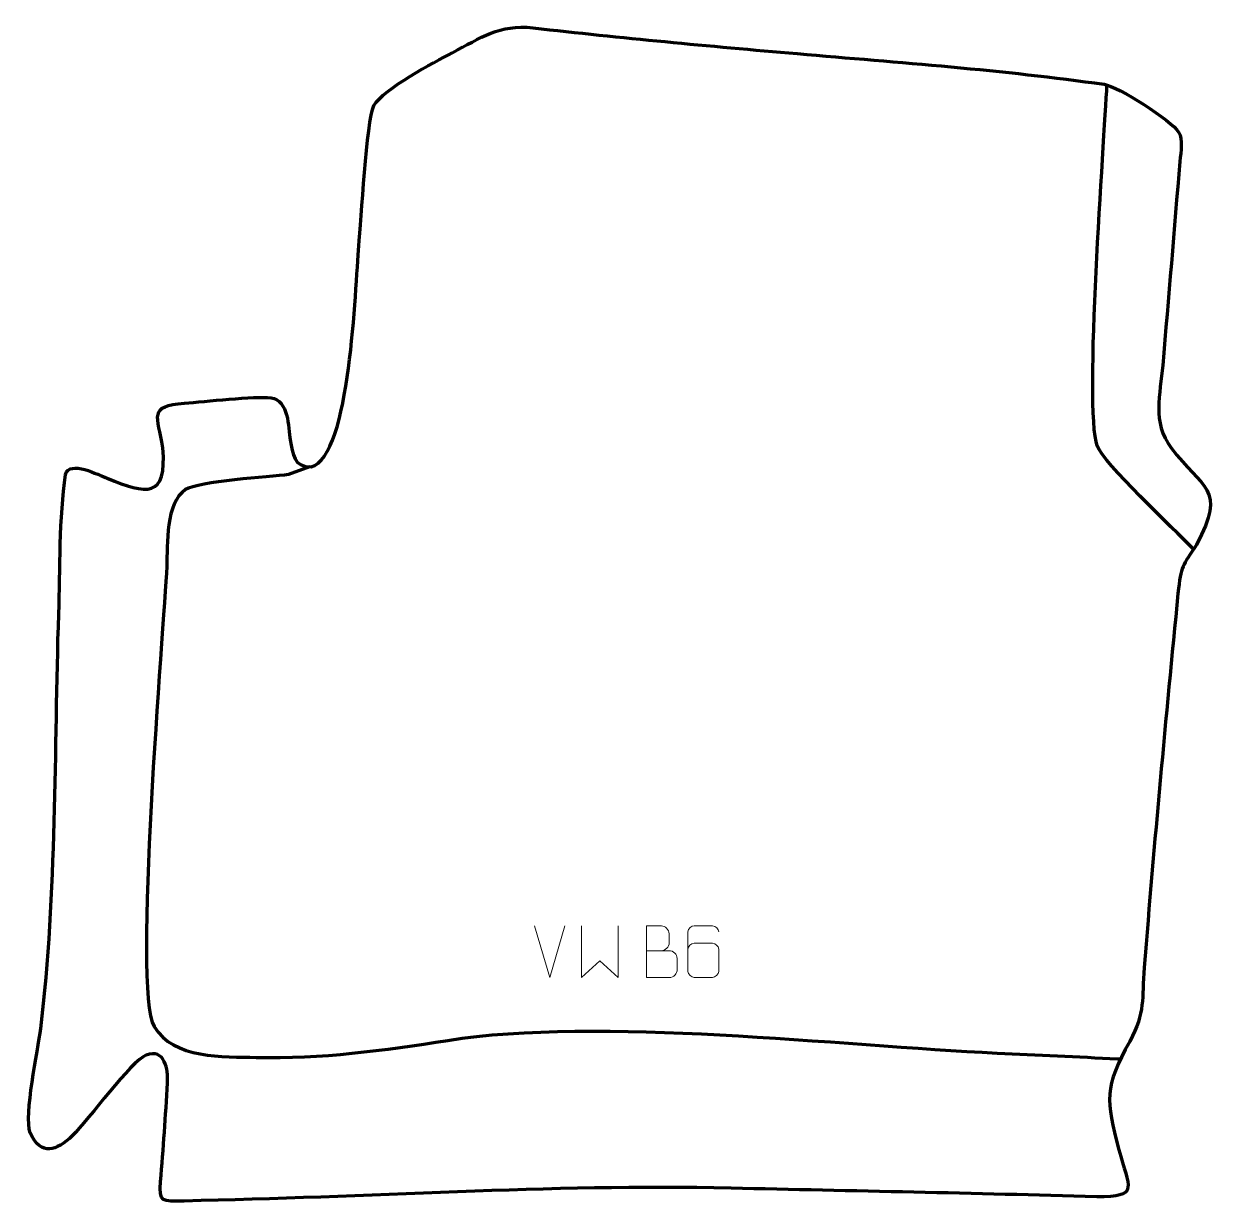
# Model space of a CAD drawing. Header units: millimetres. Extents: x -637 to -57, y 134 to 703.
import ezdxf

# ---------------------------------------------------------------- set-up
doc = ezdxf.new("R2010")
doc.units = ezdxf.units.MM
doc.header["$MEASUREMENT"] = 0
doc.layers.add('layer 1', color=7, linetype='Continuous')
doc.layers.add('layer 2', color=7, linetype='Continuous')

msp = doc.modelspace()

# ---------------------------------------------------------------- linework, layer by layer
at = {"layer": 'layer 1', "color": 140, "lineweight": 158}
for points, knots in [([(-72.6915, 449.5033), (-82.4783, 459.4542), (-116.3321, 491.3618), (-119.2328, 499.4954), (-119.2328, 499.4954), (-125.7139, 517.668), (-115.7621, 647.0859), (-114.5125, 673.5719)], [0, 0, 0, 0, 0.33333333, 0.33333333, 0.33333333, 0.33333333, 1, 1, 1, 1]), ([(-499.5222, 489.2158), (-499.5222, 489.2158), (-509.6471, 485.5078), (-509.6471, 485.5078), (-509.6471, 485.5078), (-519.0134, 484.534), (-553.3022, 482.2324), (-559.3826, 478.2638), (-559.3826, 478.2638), (-569.1152, 471.9114), (-568.0305, 451.8765), (-568.4964, 441.2127), (-568.4964, 441.2127), (-569.8047, 411.2632), (-585.2155, 237.275), (-574.5168, 219.01), (-574.5168, 219.01), (-565.3754, 203.4038), (-540.9662, 204.3507), (-525.2597, 204.1506), (-525.2597, 204.1506), (-494.236, 203.3727), (-463.3841, 207.5208), (-432.8103, 212.3624), (-432.8103, 212.3624), (-360.2988, 223.9012), (-243.2942, 209.8658), (-167.5091, 206.2478), (-167.5091, 206.2478), (-148.151, 205.3296), (-128.7928, 204.4109), (-109.4347, 203.4924), (-109.4347, 203.4924), (-109.4347, 203.4924), (-107.9458, 203.4218), (-107.9458, 203.4218)], [0, 0, 0, 0, 0.1, 0.1, 0.1, 0.1, 0.2, 0.2, 0.2, 0.2, 0.3, 0.3, 0.3, 0.3, 0.4, 0.4, 0.4, 0.4, 0.5, 0.5, 0.5, 0.5, 0.6, 0.6, 0.6, 0.6, 0.7, 0.7, 0.7, 0.7, 0.8, 0.8, 0.8, 0.8, 1, 1, 1, 1])]:
    msp.add_open_spline(points, degree=3, knots=knots, dxfattribs=at)
at = {"layer": 'layer 1', "color": 250, "lineweight": 9}
for points in [[(-383.5503, 242.7057), (-383.5503, 242.7057), (-390.8721, 267.6593), (-390.8721, 267.6593)], [(-376.2284, 267.6593), (-376.2284, 267.6593), (-383.5502, 242.7057), (-383.5502, 242.7057)]]:
    msp.add_open_spline(points, degree=3, dxfattribs=at)
for points, knots in [([(-368.255, 267.6616), (-368.255, 267.6616), (-368.255, 242.7036), (-368.255, 242.7036), (-368.255, 242.7036), (-368.255, 242.7036), (-359.4123, 250.7683), (-359.4123, 250.7683), (-359.4123, 250.7683), (-359.4123, 250.7683), (-350.5699, 242.7042), (-350.5699, 242.7042), (-350.5699, 242.7042), (-350.5699, 242.7042), (-350.5699, 267.6616), (-350.5699, 267.6616)], [0, 0, 0, 0, 0.2, 0.2, 0.2, 0.2, 0.4, 0.4, 0.4, 0.4, 0.6, 0.6, 0.6, 0.6, 1, 1, 1, 1]), ([(-336.7947, 255.6706), (-333.1561, 255.671), (-329.569, 255.671), (-325.9296, 255.6706), (-325.9296, 255.6706), (-323.9542, 255.6533), (-322.0306, 253.9172), (-322.0306, 251.8676), (-322.0306, 251.8676), (-322.031, 250.739), (-322.031, 247.6896), (-322.0306, 246.5607), (-322.0306, 246.5607), (-322.013, 244.7028), (-323.5551, 242.6889), (-325.8766, 242.7058), (-325.8766, 242.7058), (-329.5164, 242.7062), (-333.1558, 242.7062), (-336.7947, 242.7058), (-336.7947, 242.7058), (-336.7947, 251.0241), (-336.7947, 259.3419), (-336.7947, 267.6594), (-336.7947, 267.6594), (-334.421, 267.6594), (-332.0469, 267.6594), (-329.6727, 267.6594), (-329.6727, 267.6594), (-327.9919, 267.677), (-325.8951, 265.7665), (-325.8774, 263.8041), (-325.8774, 263.8041), (-325.8778, 261.738), (-325.8778, 261.592), (-325.8774, 259.5255), (-325.8774, 259.5255), (-325.8601, 257.4594), (-327.7146, 255.6533), (-329.7246, 255.6706)], [0, 0, 0, 0, 0.09090909, 0.09090909, 0.09090909, 0.09090909, 0.18181818, 0.18181818, 0.18181818, 0.18181818, 0.27272727, 0.27272727, 0.27272727, 0.27272727, 0.36363636, 0.36363636, 0.36363636, 0.36363636, 0.45454545, 0.45454545, 0.45454545, 0.45454545, 0.54545455, 0.54545455, 0.54545455, 0.54545455, 0.63636364, 0.63636364, 0.63636364, 0.63636364, 0.72727273, 0.72727273, 0.72727273, 0.72727273, 0.81818182, 0.81818182, 0.81818182, 0.81818182, 1, 1, 1, 1]), ([(-301.9827, 264.7233), (-302.0068, 266.0628), (-303.363, 267.716), (-304.9349, 267.6817), (-304.9349, 267.6817), (-307.9197, 267.6814), (-310.9049, 267.6814), (-313.8903, 267.6817), (-313.8903, 267.6817), (-315.1094, 267.6966), (-316.8376, 266.259), (-316.8426, 264.7233), (-316.8426, 264.7233), (-316.8423, 258.3628), (-316.8423, 252.002), (-316.8426, 245.6413), (-316.8426, 245.6413), (-316.8379, 244.4784), (-315.1094, 242.7073), (-313.8903, 242.6829), (-313.8903, 242.6829), (-310.9049, 242.6832), (-307.9197, 242.6832), (-304.9349, 242.6829), (-304.9349, 242.6829), (-303.6568, 242.7267), (-301.9871, 244.3412), (-301.9827, 245.6413), (-301.9827, 245.6413), (-301.9827, 249.2246), (-301.9827, 252.8077), (-301.9827, 256.3904), (-301.9827, 256.3904), (-302.0212, 257.8686), (-303.6039, 259.3015), (-304.9349, 259.2995), (-304.9349, 259.2995), (-307.9197, 259.2998), (-310.9049, 259.2998), (-313.8903, 259.2995), (-313.8903, 259.2995), (-315.2198, 259.3045), (-316.8628, 257.7972), (-316.8211, 256.3687)], [0, 0, 0, 0, 0.08333333, 0.08333333, 0.08333333, 0.08333333, 0.16666667, 0.16666667, 0.16666667, 0.16666667, 0.25, 0.25, 0.25, 0.25, 0.33333333, 0.33333333, 0.33333333, 0.33333333, 0.41666667, 0.41666667, 0.41666667, 0.41666667, 0.5, 0.5, 0.5, 0.5, 0.58333333, 0.58333333, 0.58333333, 0.58333333, 0.66666667, 0.66666667, 0.66666667, 0.66666667, 0.75, 0.75, 0.75, 0.75, 0.83333333, 0.83333333, 0.83333333, 0.83333333, 1, 1, 1, 1])]:
    msp.add_open_spline(points, degree=3, knots=knots, dxfattribs=at)
at = {"layer": 'layer 2', "color": 242, "lineweight": 158}
msp.add_open_spline([(-79.3089, 636.7367), (-78.8636, 641.9288), (-77.7764, 647.1134), (-79.9261, 650.8183), (-79.9261, 650.8183), (-83.2011, 656.4627), (-109.3217, 673.0446), (-115.9554, 673.9932), (-115.9554, 673.9932), (-164.3686, 680.8673), (-215.2511, 684.592), (-264.0554, 688.7884), (-264.0554, 688.7884), (-306.893, 692.4686), (-349.0118, 696.3865), (-391.7466, 701.2535), (-391.7466, 701.2535), (-407.7537, 703.0765), (-416.976, 696.4165), (-430.6448, 689.2154), (-430.6448, 689.2154), (-439.6848, 684.4529), (-463.4252, 671.9136), (-468.5043, 663.7855), (-468.5043, 663.7855), (-471.9669, 655.8798), (-474.6037, 608.1154), (-475.7066, 595.9673), (-475.7066, 595.9673), (-477.5711, 575.4309), (-479.5468, 494.6212), (-498.7727, 489.2104), (-498.7727, 489.2104), (-506.8877, 489.0654), (-507.8272, 495.3527), (-508.8103, 502.2577), (-508.8103, 502.2577), (-509.7179, 508.6318), (-509.6787, 521.4492), (-518.0256, 522.5663), (-518.0256, 522.5663), (-526.2265, 523.6638), (-549.945, 520.6473), (-559.8859, 520.0871), (-559.8859, 520.0871), (-577.3773, 518.6571), (-573.0317, 513.9579), (-570.3161, 498.5098), (-570.3161, 498.5098), (-568.3358, 473.7781), (-577.9544, 475.9828), (-597.2507, 483.743), (-597.2507, 483.743), (-601.1721, 485.3201), (-615.536, 492.7198), (-617.2624, 485.6645), (-617.2624, 485.6645), (-620.441, 464.6055), (-619.8572, 439.8554), (-620.605, 418.2514), (-620.605, 418.2514), (-622.7108, 352.5571), (-621.4125, 283.183), (-629.2605, 218.1397), (-629.2605, 218.1397), (-630.7337, 207.4936), (-637.35, 176.1992), (-634.3733, 167.672), (-634.3733, 167.672), (-628.9423, 156.1664), (-621.9132, 158.9455), (-613.9785, 166.3839), (-613.9785, 166.3839), (-606.2438, 173.9187), (-585.5369, 202.5826), (-578.4305, 205.2268), (-578.4305, 205.2268), (-569.2375, 208.6473), (-567.7654, 198.2716), (-568.1009, 191.8423), (-568.1009, 191.8423), (-568.957, 175.8319), (-570.1575, 160.2486), (-571.3991, 144.2837), (-571.3991, 144.2837), (-572.2094, 133.8652), (-570.8609, 134.6049), (-560.088, 134.8017), (-560.088, 134.8017), (-472.3481, 136.4051), (-383.6672, 142.9833), (-296.0338, 140.9937), (-296.0338, 140.9937), (-237.1675, 139.6667), (-178.3411, 138.5305), (-119.4805, 136.816), (-119.4805, 136.816), (-98.4413, 136.633), (-104.0166, 141.28), (-108.7886, 159.563), (-108.7886, 159.563), (-115.0725, 183.8171), (-115.9155, 189.6074), (-103.4948, 211.8925), (-103.4948, 211.8925), (-95.8742, 226.2721), (-97.7944, 232.0332), (-96.5615, 247.5896), (-96.5615, 247.5896), (-91.7167, 307.8591), (-86.2136, 367.9564), (-80.2407, 428.123), (-80.2407, 428.123), (-78.8558, 442.0726), (-78.1235, 441.0361), (-71.2665, 451.6876), (-71.2665, 451.6876), (-56.6046, 479.4768), (-68.4193, 478.4287), (-83.606, 498.512), (-83.606, 498.512), (-92.8863, 510.7845), (-88.8143, 524.218), (-87.6041, 538.2518), (-87.6041, 538.2518), (-84.7726, 571.0873), (-82.127, 603.8836), (-79.3089, 636.7367)], degree=3, knots=[0, 0, 0, 0, 0.03030303, 0.03030303, 0.03030303, 0.03030303, 0.06060606, 0.06060606, 0.06060606, 0.06060606, 0.09090909, 0.09090909, 0.09090909, 0.09090909, 0.12121212, 0.12121212, 0.12121212, 0.12121212, 0.15151515, 0.15151515, 0.15151515, 0.15151515, 0.18181818, 0.18181818, 0.18181818, 0.18181818, 0.21212121, 0.21212121, 0.21212121, 0.21212121, 0.24242424, 0.24242424, 0.24242424, 0.24242424, 0.27272727, 0.27272727, 0.27272727, 0.27272727, 0.3030303, 0.3030303, 0.3030303, 0.3030303, 0.33333333, 0.33333333, 0.33333333, 0.33333333, 0.36363636, 0.36363636, 0.36363636, 0.36363636, 0.39393939, 0.39393939, 0.39393939, 0.39393939, 0.42424242, 0.42424242, 0.42424242, 0.42424242, 0.45454545, 0.45454545, 0.45454545, 0.45454545, 0.48484848, 0.48484848, 0.48484848, 0.48484848, 0.51515152, 0.51515152, 0.51515152, 0.51515152, 0.54545455, 0.54545455, 0.54545455, 0.54545455, 0.57575758, 0.57575758, 0.57575758, 0.57575758, 0.60606061, 0.60606061, 0.60606061, 0.60606061, 0.63636364, 0.63636364, 0.63636364, 0.63636364, 0.66666667, 0.66666667, 0.66666667, 0.66666667, 0.6969697, 0.6969697, 0.6969697, 0.6969697, 0.72727273, 0.72727273, 0.72727273, 0.72727273, 0.75757576, 0.75757576, 0.75757576, 0.75757576, 0.78787879, 0.78787879, 0.78787879, 0.78787879, 0.81818182, 0.81818182, 0.81818182, 0.81818182, 0.84848485, 0.84848485, 0.84848485, 0.84848485, 0.87878788, 0.87878788, 0.87878788, 0.87878788, 0.90909091, 0.90909091, 0.90909091, 0.90909091, 0.93939394, 0.93939394, 0.93939394, 0.93939394, 1, 1, 1, 1], dxfattribs=at)

doc.saveas('drawing.dxf')
